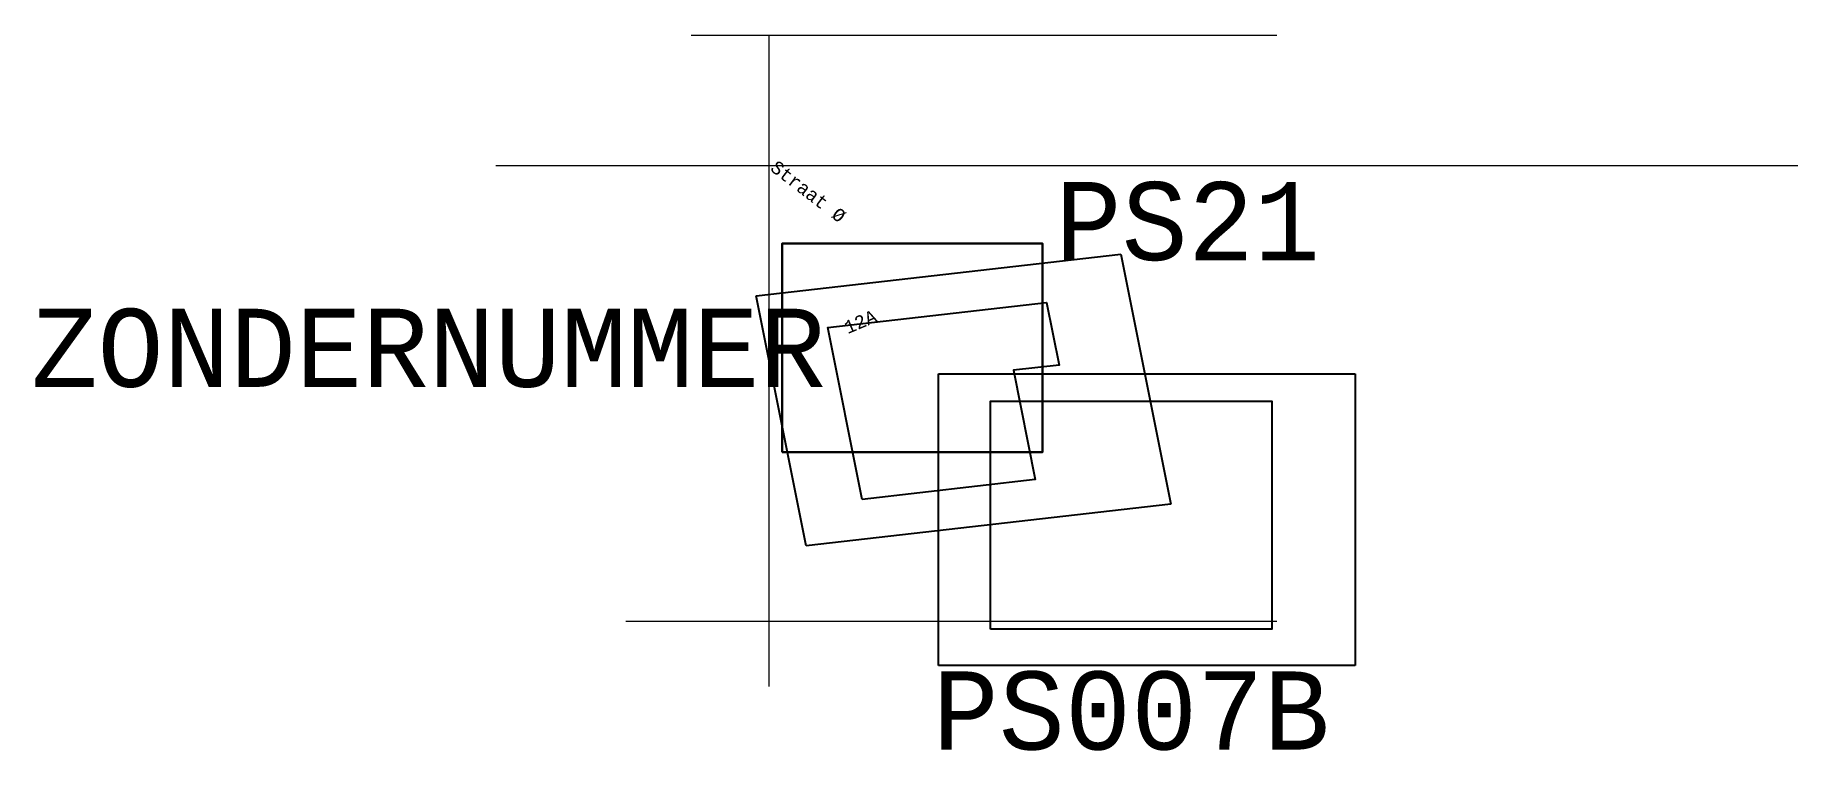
# Model space of a CAD drawing. Header units: metres. Extents: x 154945 to 155080, y 462985 to 463040.
import ezdxf
from ezdxf.enums import TextEntityAlignment as Align

# ---------------------------------------------------------------- set-up
doc = ezdxf.new("R2010")
doc.units = ezdxf.units.M
for name, color, linetype, true_color in [('BGT_VECTOR_OMTREK', 7, 'Continuous', 0x9b9b9b), ('BGT_WEGDEEL', 7, 'Continuous', 0x919191), ('KAD_GRENS', 7, 'Continuous', 0x6e6e6e), ('KAD_HUISNUMMER', 7, 'Continuous', 0x5f5f5f), ('KAD_STRAATNAAM', 7, 'Continuous', 0x737373), ('PROEFSLEUVEN_LABEL', 7, 'Continuous', 0xd21f54), ('PROEFSLEUVEN_OMTREK', 7, 'Continuous', 0x787878)]:
    doc.layers.add(name, color=color, linetype=linetype, true_color=true_color)
doc.layers.add('PROEFSLEUVEN_TIFF', color=7, linetype='Continuous')
doc.styles.add('KADASTRALE_LABELS', font='LiberationMono-Regular.ttf')
doc.styles.add('PROEFSLEUVEN_LIBMONO', font='LiberationMono-Regular.ttf')
picture_1 = doc.add_image_def('image1.tiff', size_in_pixel=(40, 32))
picture_2 = doc.add_image_def('image2.tiff', size_in_pixel=(40, 32))
picture_3 = doc.add_image_def('image3.tiff', size_in_pixel=(40, 32))

msp = doc.modelspace()

# ---------------------------------------------------------------- linework, layer by layer
at = {"layer": 'BGT_VECTOR_OMTREK', "color": 8, "lineweight": 9, "true_color": 0x9b9b9b}
msp.add_lwpolyline([(154995, 463040), (155040, 463040)], dxfattribs=at)
at = {"layer": 'BGT_WEGDEEL', "color": 8, "lineweight": 9, "true_color": 0x919191}
msp.add_lwpolyline([(154990, 462995), (155040, 462995)], dxfattribs=at)
at = {"layer": 'KAD_GRENS', "color": 8, "lineweight": 13}
for points in [[(155001, 462990), (155001, 463040)], [(154980, 463030), (155080, 463030)]]:
    msp.add_lwpolyline(points, dxfattribs=at)
at = {"layer": 'PROEFSLEUVEN_OMTREK', "color": 7, "lineweight": 25, "true_color": 0x787878}
for points in [[(155002, 463008), (155022, 463008), (155022, 463024), (155002, 463024), (155002, 463008)], [(155008.14, 463004.36), (155005.5, 463017.56), (155022.3, 463019.48), (155023.26, 463014.68), (155019.76, 463014.28), (155021.44, 463005.88), (155008.14, 463004.36)], [(155018, 462994.4), (155018, 463011.9), (155039.6, 463011.9), (155039.6, 462994.4), (155018, 462994.4)]]:
    msp.add_lwpolyline(points, dxfattribs=at)

# ---------------------------------------------------------------- texts
at = {"layer": 'KAD_HUISNUMMER', "color": 8, "style": 'KADASTRALE_LABELS'}
msp.add_text('12A', height=1, rotation=23, dxfattribs=at).set_placement((155008, 463018), align=Align.MIDDLE_CENTER)
at = {"layer": 'KAD_STRAATNAAM', "color": 8, "style": 'KADASTRALE_LABELS'}
msp.add_text('Straat Ø', height=1, rotation=322.5, dxfattribs=at).set_placement((155004, 463028), align=Align.MIDDLE_CENTER)
at = {"layer": 'PROEFSLEUVEN_LABEL', "color": 7, "true_color": 0xd21f54, "style": 'PROEFSLEUVEN_LIBMONO'}
for s, p in [('PS21', (155033.15, 463025.73)), ('ZONDERNUMMER', (154974.83, 463016)), ('PS007B', (155028.8, 462988.15))]:
    msp.add_text(s, height=6, dxfattribs=at).set_placement(p, align=Align.MIDDLE_CENTER)

# ---------------------------------------------------------------- pictures from other files: only their frames are drawn
at = {"layer": 'PROEFSLEUVEN_TIFF'}
image = msp.add_image(picture_1, insert=(155003.84, 463000.8), size_in_units=(28.18, 19.58), rotation=6.5198, dxfattribs=at)
image.dxf.v_pixel = (-0.12, 0.6)
image.dxf.flags = 11
image = msp.add_image(picture_3, insert=(155002, 463008), size_in_units=(20, 16), dxfattribs=at)
image.dxf.flags = 11
image = msp.add_image(picture_2, insert=(155014, 462991.6), size_in_units=(32, 22.4), dxfattribs=at)
image.dxf.flags = 11

doc.saveas('drawing.dxf')
